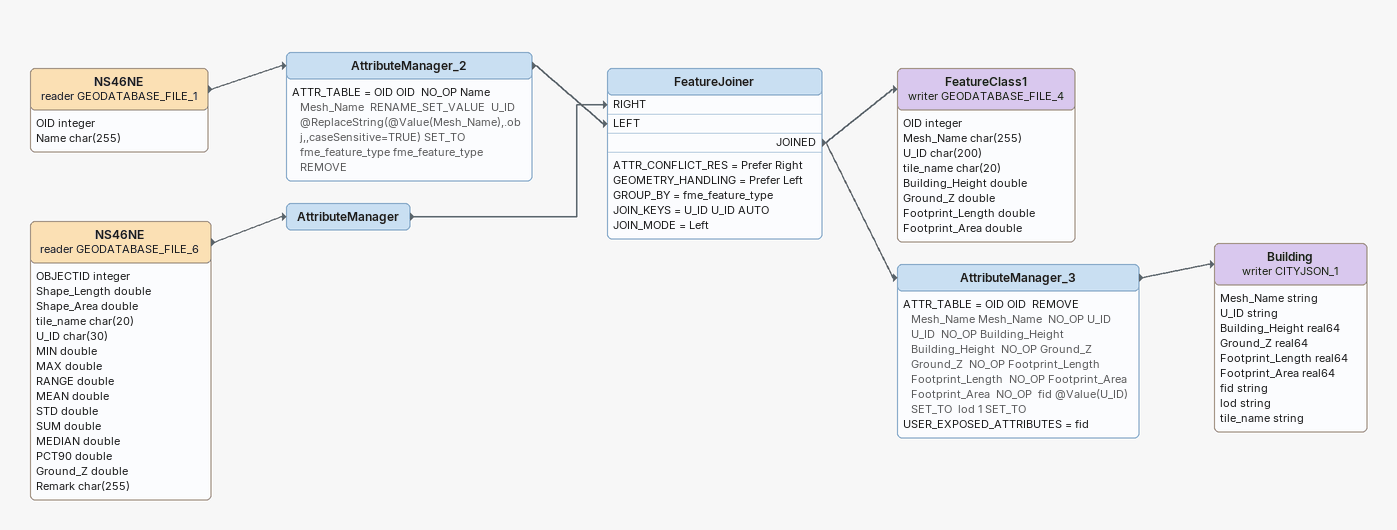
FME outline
NS46NE (reader GEODATABASE_FILE_1)
    attributes: OID integer, Name char(255)
    -> AttributeManager_2
AttributeManager_2
    ATTR_TABLE = OID OID  NO_OP Name Mesh_Name  RENAME_SET_VALUE  U_ID @ReplaceString(@Value(Mesh_Name),.obj,,caseSensitive=TRUE) SET_TO fme_feature_type fme_feature_type  REMOVE
    -> FeatureJoiner [LEFT]
NS46NE (reader GEODATABASE_FILE_6)
    attributes: OBJECTID integer, Shape_Length double, Shape_Area double, tile_name char(20), U_ID char(30), MIN double, MAX double, RANGE double, MEAN double, STD double, SUM double, MEDIAN double, PCT90 double, Ground_Z double, Remark char(255)
    -> AttributeManager
AttributeManager
    -> FeatureJoiner [RIGHT]
FeatureJoiner
    ATTR_CONFLICT_RES = Prefer Right
    GEOMETRY_HANDLING = Prefer Left
    GROUP_BY = fme_feature_type
    JOIN_KEYS = U_ID U_ID AUTO
    JOIN_MODE = Left
    JOINED -> FeatureClass1 (writer GEODATABASE_FILE_4)
    JOINED -> AttributeManager_3
FeatureClass1 (writer GEODATABASE_FILE_4)
    attributes: OID integer, Mesh_Name char(255), U_ID char(200), tile_name char(20), Building_Height double, Ground_Z double, Footprint_Length double, Footprint_Area double
AttributeManager_3
    ATTR_TABLE = OID OID  REMOVE Mesh_Name Mesh_Name  NO_OP U_ID U_ID  NO_OP Building_Height Building_Height  NO_OP Ground_Z Ground_Z  NO_OP Footprint_Length Footprint_Length  NO_OP Footprint_Area Footprint_Area  NO_OP  fid @Value(U_ID) SET_TO  lod 1 SET_TO
    USER_EXPOSED_ATTRIBUTES = fid
    -> Building (writer CITYJSON_1)
Building (writer CITYJSON_1)
    attributes: Mesh_Name string, U_ID string, Building_Height real64, Ground_Z real64, Footprint_Length real64, Footprint_Area real64, fid string, lod string, tile_name string
